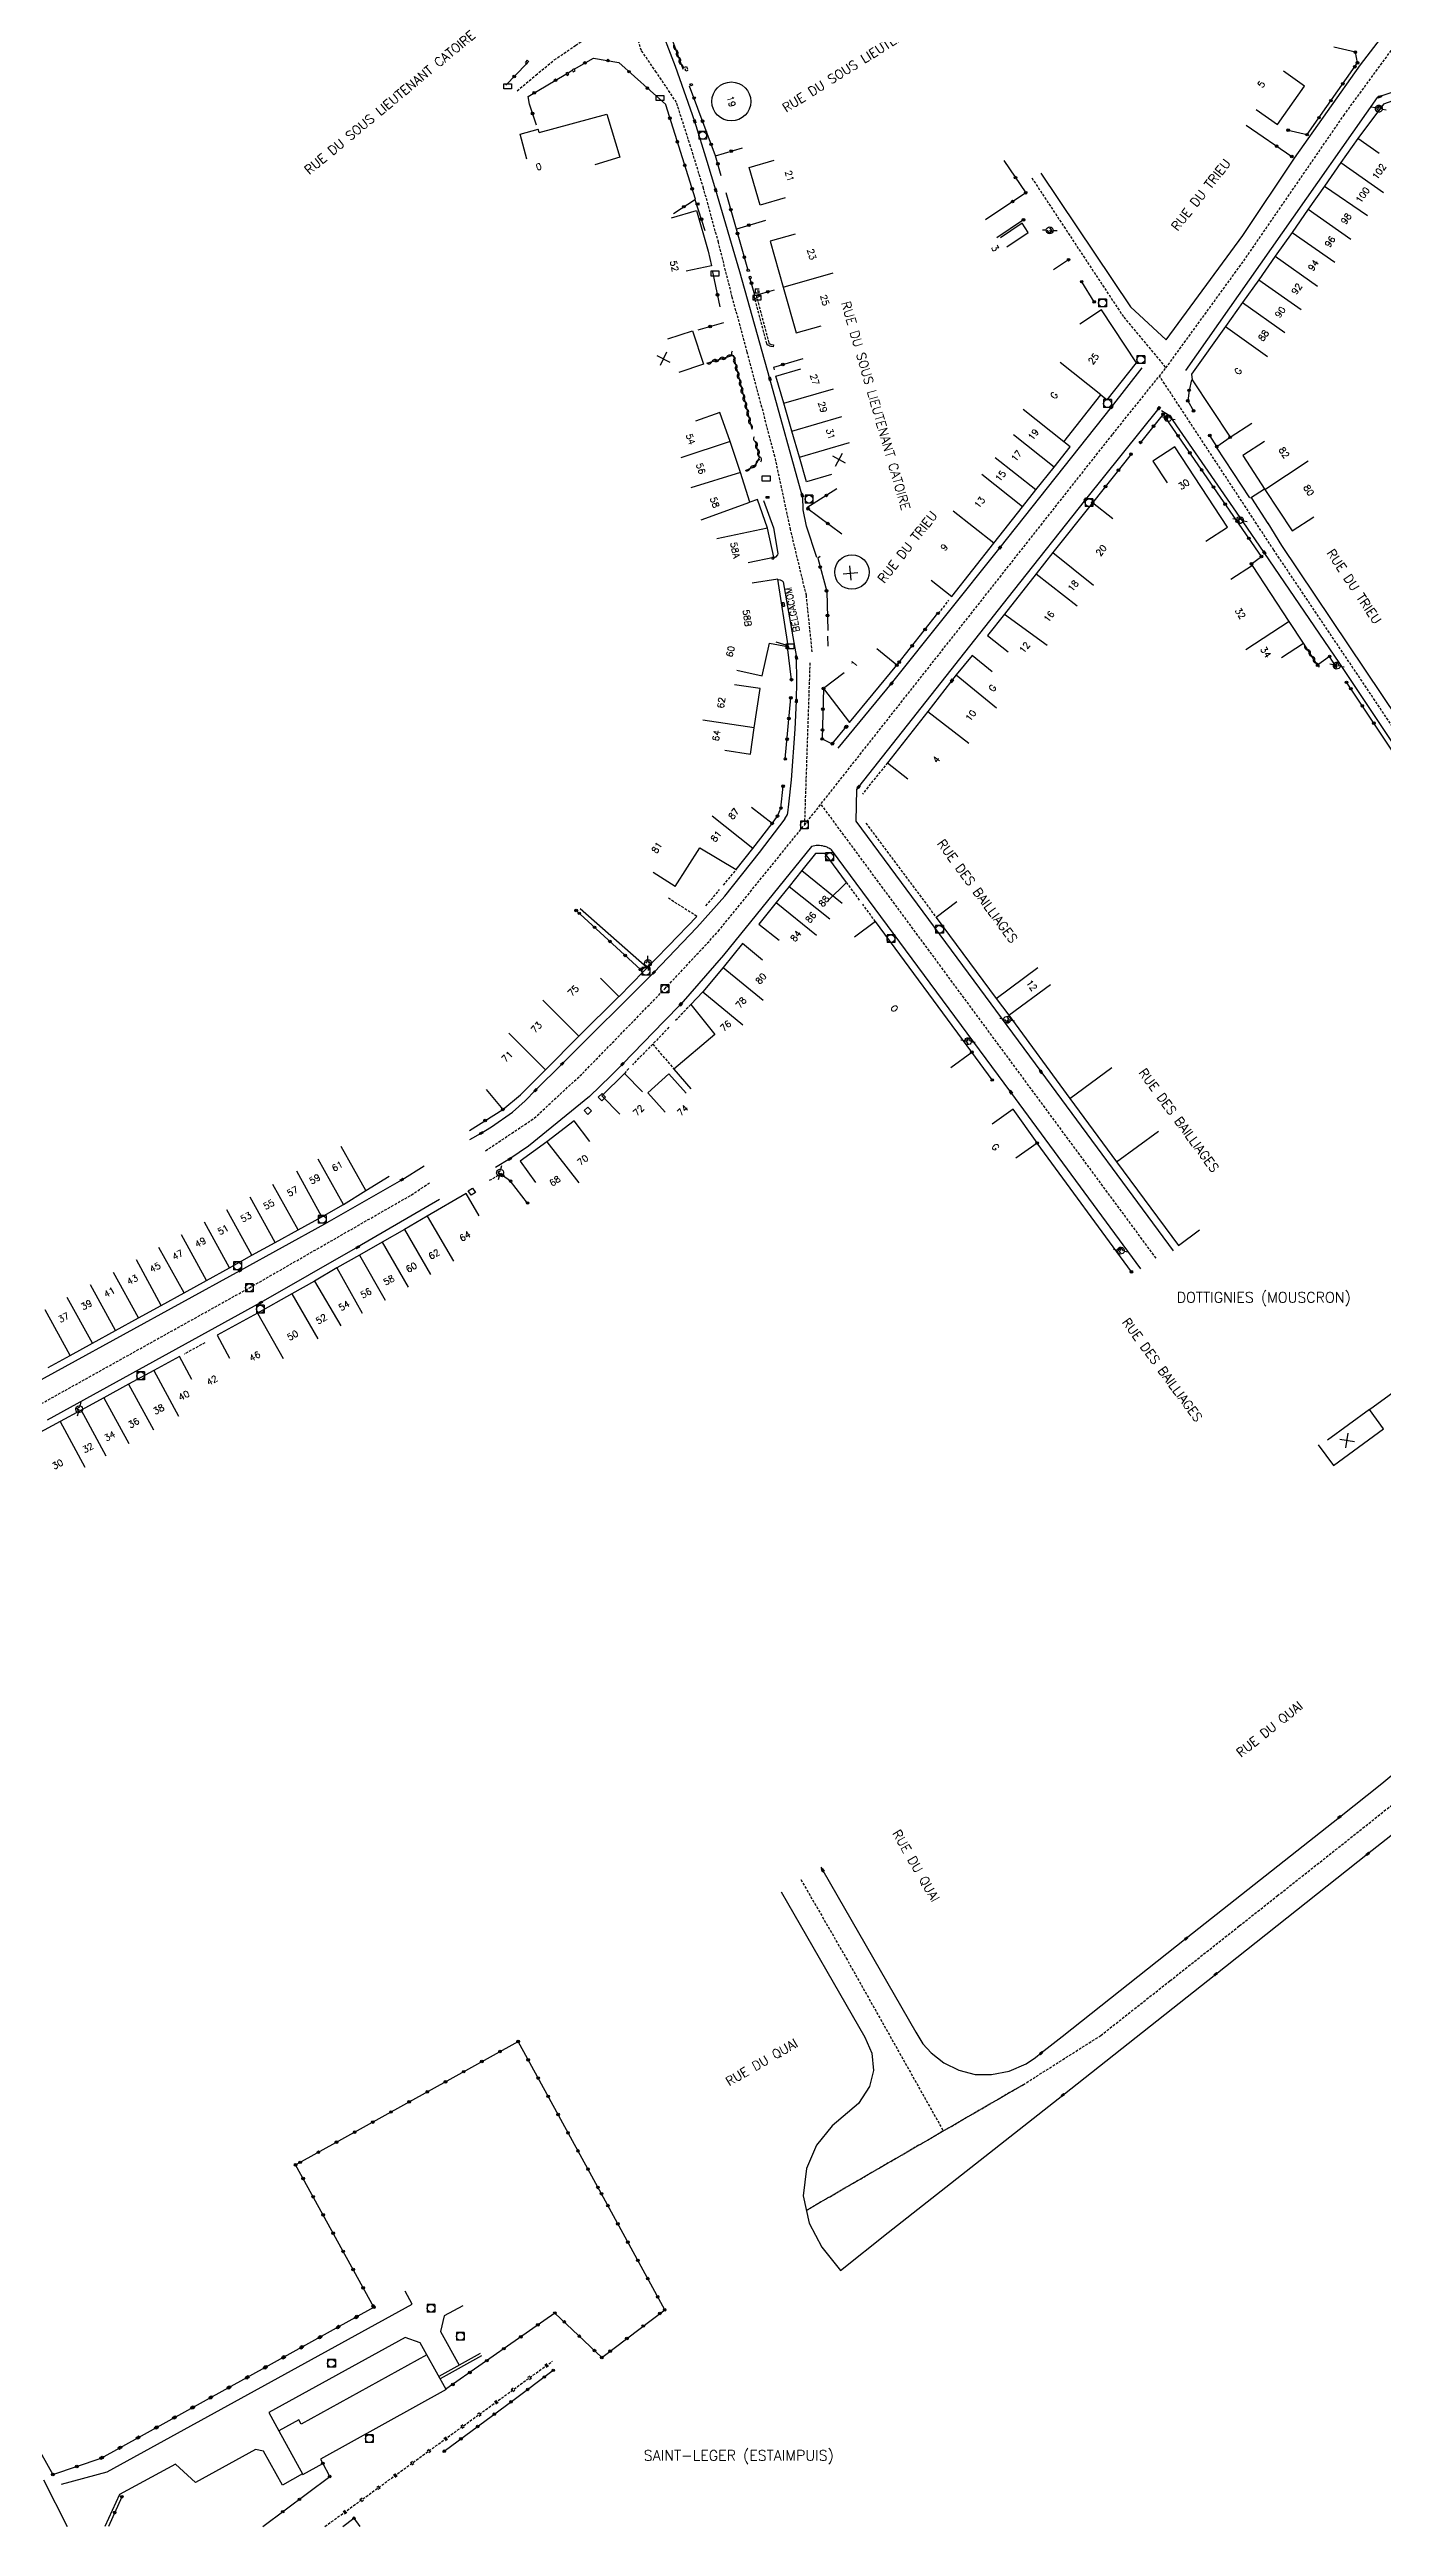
# Model space of a CAD drawing. Header units: millimetres. Extents: x 74999 to 76000, y 157000 to 158000.
# Drawn here: x 75297.4 to 75554.3, y 157000 to 157476.9 of the extents above; entities that cross this region are included whole.
import ezdxf
from ezdxf.enums import TextEntityAlignment as Align

# ---------------------------------------------------------------- set-up
doc = ezdxf.new("R2010")
doc.units = ezdxf.units.MM
doc.linetypes.add('DASHED', pattern=[0.75, 0.5, -0.25])
doc.layers.get('0').update_dxf_attribs({"linetype": 'CONTINUOUS'})
for name, color, linetype in [('w0001', 6, 'DASHED'), ('w0008', 7, 'CONTINUOUS'), ('W0100', 7, 'CONTINUOUS'), ('W0105', 7, 'CONTINUOUS'), ('W0112', 1, 'DASHED'), ('W0220', 5, 'DASHED'), ('W0310', 3, 'CONTINUOUS'), ('W0322', 7, 'CONTINUOUS'), ('w0400', 7, 'CONTINUOUS'), ('w0420', 7, 'CONTINUOUS'), ('w0432', 7, 'CONTINUOUS'), ('W0471', 7, 'CONTINUOUS'), ('w0980', 7, 'CONTINUOUS'), ('w0984', 7, 'CONTINUOUS'), ('w0989', 7, 'CONTINUOUS'), ('W0991', 7, 'CONTINUOUS'), ('W1102', 7, 'CONTINUOUS'), ('W1471', 7, 'CONTINUOUS')]:
    doc.layers.add(name, color=color, linetype=linetype)
doc.styles.get("Standard").update_dxf_attribs({"font": 'romans.shx', "width": 0.85})

# ---------------------------------------------------------------- blocks, each defined once
blk = doc.blocks.new('T471')
for p, q in [((-0.333334, 0.333334), (-0.333334, -0.333334)), ((-0.333334, 0.333334), (0.333334, 0.333334)), ((-0.333334, 0), (0, 0)), ((0.500001, 0.500001), (1.000002, 1.000002)), ((-0.500001, -0.500001), (-1.000002, -1.000002)), ((-0.333334, -0.333334), (0.333334, -0.333334))]:
    blk.add_line(p, q)
blk.add_ellipse((0, 0), major_axis=(0.471405, 0.471405), ratio=1, start_param=5.4977871438, end_param=11.780972451)
blk = doc.blocks.new('t112o')
at = {"color": 0, "linetype": 'Continuous'}
for p, q in [((-0.5, 0.5), (0.5, 0.5)), ((-0.5, -0.5), (-0.5, 0.5)), ((0.5, 0.5), (0.5, -0.5)), ((0.5, -0.5), (-0.5, -0.5))]:
    blk.add_line(p, q, dxfattribs=at)
blk = doc.blocks.new('t322o')
at = {"color": 0, "linetype": 'Continuous'}
for radius in [0.25, 0.15]:
    blk.add_circle((0, 0), radius, dxfattribs=at)
blk = doc.blocks.new('t310o')
at = {"color": 0, "linetype": 'Continuous'}
for centre, start, end in [((-0.5, 0.38), 216.8699, 323.1304), ((0.5, -0.37), 36.8699, 143.1303)]:
    blk.add_arc(centre, 0.625, start, end, dxfattribs=at)
blk = doc.blocks.new('T420')
for p, q in [((0.75, 0.75), (-0.75, 0.75)), ((-0.75, 0.75), (-0.75, -0.75)), ((0.75, 0.75), (0.75, -0.75)), ((0.75, -0.75), (-0.75, -0.75))]:
    blk.add_line(p, q)
blk.add_ellipse((0, 0), major_axis=(-0.53, 0.53), ratio=1, start_param=3.926991, end_param=10.210176)
blk = doc.blocks.new('t991o')
at = {"color": 0, "linetype": 'Continuous'}
for p, q in [((-1, 1), (1, -1)), ((-1, -1), (1, 1))]:
    blk.add_line(p, q, dxfattribs=at)
blk = doc.blocks.new('T400')
for p, q in [((-0.15, 0.3), (0.15, 0.3)), ((-0.15, -0.25), (-0.15, 0.3)), ((-0.15, 0.15), (0.15, 0.15)), ((-0.15, 0), (0.15, 0)), ((0.15, 0.3), (0.15, -0.25)), ((-0.15, -0.15), (0.15, -0.15)), ((-0.15, -0.25), (-0.15, -0.3)), ((-0.15, -0.3), (0.15, -0.3)), ((0.15, -0.3), (0.15, -0.25))]:
    blk.add_line(p, q)
blk = doc.blocks.new('t220o')
at = {"color": 0, "linetype": 'Continuous'}
for p, q in [((-0.25, 0.25), (0.25, 0.25)), ((-0.25, -0.25), (0.25, -0.25))]:
    blk.add_line(p, q, dxfattribs=at)
blk = doc.blocks.new('T1471')
at = {"color": 0, "linetype": 'Continuous', "flags": 128}
blk.add_lwpolyline([(-0.75, -0.5), (-0.75, 0.5), (0.75, 0.5), (0.75, -0.5), (-0.75, -0.5)], dxfattribs=at)
blk = doc.blocks.new('T432')
at = {"color": 0, "linetype": 'ByBlock', "lineweight": -2, "flags": 128}
for points in [[(0.8, 0.4), (-0.8, 0.4)], [(-0.8, 0.4), (-0.8, -0.4)], [(0.8, 0.4), (-0.8, -0.4)], [(-0.4, 1.7), (-0.4, 0.9)], [(-0.4, 0.9), (0.4, 0.9)], [(-0.39, 1.7), (0.41, 1.7)], [(0, 1.3), (0.4, 1.3)], [(0.4, 0.9), (0.4, 1.3)], [(0.8, -0.4), (0.8, 0.4)], [(-0.8, -0.4), (0.8, -0.4)]]:
    blk.add_lwpolyline(points, dxfattribs=at)

msp = doc.modelspace()

# ---------------------------------------------------------------- linework, layer by layer
at = {"layer": 'w0001'}
msp.add_line((75510.47, 157244.22), (75445.95, 157331.66), dxfattribs=at)
for points in [[(75444.28, 157360.95), (75443.14, 157371.86), (75440.1, 157384.51), (75437.09, 157398.58), (75434.59, 157408.08), (75431.77, 157418.7), (75428.88, 157429.27), (75426.21, 157439.83), (75423.35, 157450.24), (75420.86, 157458.28), (75418.14, 157466.76), (75414.26, 157472.58), (75411.4, 157476.74), (75410.12, 157480.58), (75406.19, 157487.7), (75404.35, 157491.24), (75402.81, 157495.47), (75403.56, 157503.85), (75403.6, 157508.1)], [(75387.47, 157469.02), (75391.08, 157472.02), (75394.61, 157474.94), (75398.74, 157477.77), (75408.15, 157484.14), (75415.08, 157486.35), (75418.69, 157488.62), (75426.25, 157492.08), (75433.96, 157495.37), (75442.33, 157499.01), (75445.04, 157499.8), (75449.68, 157501.95), (75454.46, 157501.26), (75459.92, 157500.73), (75464.06, 157498.1)], [(75381.4, 157264.91), (75381.4, 157264.91), (75390.76, 157271.17), (75400.02, 157279.76), (75415.89, 157296.07), (75426.19, 157307.15), (75442.77, 157327.62), (75478.52, 157372.96), (75502.13, 157402.89), (75512.37, 157415.64), (75527.35, 157436.26), (75546.61, 157464.27), (75564.71, 157489.04)], [(75486.54, 157452.23), (75504.26, 157425.39), (75512.37, 157415.64)], [(75558.91, 157342.23), (75533.14, 157380.57), (75511.13, 157414.09)], [(75443.82, 157358.85), (75442.77, 157327.62)], [(75200.15, 157173.54), (75265.3, 157201), (75291.92, 157214.02), (75335.91, 157238.51), (75367.07, 157256.38), (75370.63, 157258.74)], [(75443.16, 157060.87), (75484.88, 157085.05), (75499.82, 157094.54), (75513.15, 157105.08), (75526.5, 157115.64), (75533.81, 157121.42), (75548.49, 157133.04), (75559.28, 157141.66)], [(75442.1, 157124.55), (75450.8, 157109.46), (75469.52, 157076.15)], [(75484.88, 157085.05), (75443.16, 157060.87)]]:
    msp.add_lwpolyline(points, dxfattribs=at)
at = {"layer": 'w0008'}
for p, q in [((75482.54, 157276.16), (75447.99, 157322.85)), ((75507.51, 157242.17), (75482.54, 157276.16)), ((75380.36, 157033.29), (75372.39, 157028.88)), ((75380.62, 157032.86), (75372.63, 157028.44)), ((75296.25, 157009.01), (75300.83, 157000))]:
    msp.add_line(p, q, dxfattribs=at)
for points in [[(75488.28, 157453.17), (75505.56, 157427.38), (75512.41, 157421.06), (75527.15, 157441.13), (75537.1, 157456.05), (75549.85, 157473.98), (75554.97, 157480.68), (75568.81, 157500.36)], [(75445.19, 157379.12), (75443.19, 157385.17), (75442.54, 157388.3), (75442.44, 157390.84), (75442.34, 157391.1), (75436.13, 157413.56), (75430.32, 157434.14), (75425.69, 157449.84), (75424.02, 157455.39), (75421.65, 157463.1), (75417.93, 157473.7), (75414.57, 157482.52)], [(75562.66, 157469.42), (75554.28, 157466.43), (75549.31, 157459.79)], [(75619.56, 157459.91), (75562.15, 157470.82), (75553.55, 157467.88), (75553.04, 157467.72)], [(75553.04, 157467.72), (75534.75, 157441.68), (75516.15, 157415.13)], [(75449.28, 157342.43), (75459.55, 157354.85), (75480.44, 157381.06), (75501.89, 157408.1), (75507.82, 157415.66)], [(75511.18, 157408.08), (75511.01, 157407.88), (75496.89, 157390.28), (75482.93, 157372.71)], [(75561.87, 157334.67), (75545.83, 157358.75), (75531.31, 157380.09), (75527.23, 157386.01), (75513.21, 157406.32), (75511.52, 157407.4)], [(75522.05, 157400.39), (75528.46, 157390.6)], [(75434.92, 157390.11), (75436.8, 157384.88), (75437.66, 157379.93), (75437.6, 157379.64), (75437.23, 157379.19), (75436.9, 157378.98)], [(75528.66, 157390.62), (75531.33, 157392.36)], [(75528.84, 157390.54), (75532, 157385.71)], [(75531.99, 157385.72), (75534.6, 157381.43), (75560.29, 157343.21)], [(75437.68, 157374.9), (75438.12, 157374.83), (75438.51, 157374.67), (75438.68, 157374.46), (75440.71, 157362.77), (75441.22, 157359.86)], [(75482.93, 157372.71), (75453.2, 157334.97), (75452.82, 157334.46), (75452.68, 157328.36), (75488.3, 157280.14), (75513.75, 157245.64)], [(75440.29, 157336.31), (75441, 157346.11), (75441.24, 157351.53), (75441.28, 157355.41), (75441.22, 157359.86), (75441.22, 157359.86)], [(75439.56, 157329.99), (75439.74, 157331.62), (75440.3, 157336.31)], [(75434.11, 157322.34), (75439.04, 157328.82)], [(75439.02, 157328.83), (75439.5, 157329.62), (75439.56, 157329.99)], [(75422.07, 157307.88), (75427.43, 157313.95), (75434.11, 157322.34)], [(75444.15, 157323.48), (75427.21, 157302.54)], [(75389.01, 157274.53), (75391.02, 157276.55), (75396.16, 157281.67), (75413.78, 157299.2), (75422.07, 157307.88)], [(75412.47, 157300.12), (75399.61, 157311.51)], [(75407.1, 157294.59), (75416.63, 157304.35), (75422.03, 157310)], [(75427.21, 157302.54), (75418.96, 157293.12), (75415.8, 157289.85)], [(75415.8, 157289.85), (75407.72, 157281.59), (75405.48, 157279.31)], [(75405.48, 157279.31), (75401.41, 157275.36), (75389.64, 157265.79), (75386.03, 157263.33), (75383.32, 157261.68)], [(75382.51, 157269.5), (75386.59, 157272.34), (75389.01, 157274.53)], [(75378.34, 157267.07), (75380.56, 157268.32), (75382.51, 157269.5)], [(75275.54, 157209.68), (75289.22, 157217.18), (75334.13, 157241.83), (75350.43, 157250.8), (75365.28, 157259.3), (75369.55, 157261.98)], [(75372.53, 157255.49), (75356.75, 157246.32), (75338.11, 157235.66), (75296.98, 157213.03)], [(75445.9, 157126.93), (75446.29, 157126.33), (75464.19, 157095.18), (75465.57, 157092.96), (75467.19, 157091.18), (75469.62, 157089.28), (75472.47, 157087.86), (75475.67, 157087.05), (75478.8, 157087.03), (75482.16, 157087.7), (75485.44, 157089.11), (75487.28, 157090.3), (75488.37, 157091.17), (75492.4, 157094.37), (75516.29, 157113.26), (75545.77, 157136.59), (75553.93, 157143.05), (75560.46, 157148.52)], [(75438.3, 157122.17), (75454.41, 157094.19), (75455.72, 157091.16), (75456.04, 157087.82), (75455.27, 157084.72), (75453.17, 157081.45), (75448.12, 157077.15), (75445.12, 157073.41), (75443.18, 157068.93), (75442.56, 157063.67), (75443.68, 157058.41), (75446.12, 157053.77), (75449.71, 157049.26), (75458.92, 157056.6), (75492.52, 157083.07), (75521.96, 157106.35), (75551.21, 157129.49), (75561.36, 157137.54)], [(75299.71, 157008.15), (75308.55, 157010.51), (75367.27, 157042.83), (75365.91, 157045.32)], [(75376.98, 157042.5), (75373.44, 157040.55), (75372.7, 157037.57), (75376.3, 157031.04)], [(75370.08, 157033.06), (75368.81, 157035.34), (75365.92, 157036.39), (75339.66, 157021.93), (75341.6, 157018.42)], [(75346.15, 157010.11), (75342.26, 157007.95), (75338.65, 157014.47), (75337.07, 157014.81), (75325.51, 157008.44), (75321.67, 157012.02), (75310.92, 157006.13), (75308.1, 157000)]]:
    msp.add_lwpolyline(points, dxfattribs=at)
msp.add_lwpolyline([(75447.99, 157322.85, 0.044765), (75447.31, 157323.25, 0.044765), (75446.57, 157323.52, 0.069553), (75445.36, 157323.67, 0.069553), (75444.15, 157323.48)], format="xyb", dxfattribs=at)
at = {"layer": 'W0100'}
for p, q in [((75391.69, 157460.97), (75391.52, 157461.61)), ((75391.69, 157460.97), (75404.7, 157464.53)), ((75435.69, 157384.8), (75433.74, 157390.29)), ((75438.47, 157370.47), (75438.62, 157369.71)), ((75438.62, 157369.71), (75438.95, 157369.74)), ((75439.66, 157362.15), (75437.3, 157362.83)), ((75370.08, 157033.05), (75345.91, 157019.68)), ((75373.78, 157026.35), (75370.08, 157033.05)), ((75373.78, 157026.35), (75349.61, 157012.99)), ((75345.91, 157019.68), (75345.45, 157020.51)), ((75346.23, 157010.03), (75350.05, 157012.14))]:
    msp.add_line(p, q, dxfattribs=at)
for points in [[(75529.77, 157465.42), (75533.85, 157462.53), (75539.06, 157469.9), (75534.98, 157472.78)], [(75389.36, 157455.83), (75388.04, 157460.65), (75391.52, 157461.61)], [(75404.7, 157464.53), (75407.23, 157456.22), (75402.45, 157454.76)], [(75439.07, 157448.39), (75434.27, 157446.97), (75432.12, 157454.24), (75436.92, 157455.66)], [(75553.41, 157456.92), (75549.32, 157459.81), (75546.06, 157455.17), (75542.93, 157450.65), (75539.78, 157446.18), (75536.67, 157441.74), (75533.43, 157437.17), (75530.24, 157432.63), (75527.12, 157428.27), (75523.81, 157423.64), (75517.31, 157414.47), (75517.42, 157413.32), (75524.72, 157402.28), (75524.72, 157402.28), (75528.91, 157405.01)], [(75417.21, 157444.56), (75422.01, 157445.95), (75424.27, 157438.15), (75424.88, 157435.3), (75419.99, 157434.25)], [(75441, 157441.4), (75436.19, 157440.03), (75438.71, 157431.19), (75441.2, 157422.38), (75446.01, 157423.74)], [(75481.74, 157438.93), (75485.88, 157441.72), (75484.68, 157443.51), (75480.54, 157440.71)], [(75467.2, 157374.75), (75471.13, 157371.65), (75479.22, 157381.89), (75484.76, 157388.87), (75487.33, 157392.14), (75490.84, 157396.56), (75493.91, 157400.47), (75492.69, 157401.44), (75499.87, 157410.48), (75501.08, 157409.52), (75506.72, 157416.59), (75499.97, 157426.8), (75495.8, 157424.04)], [(75416.45, 157421.25), (75421.2, 157422.8), (75423.32, 157416.35), (75418.57, 157414.79)], [(75447.98, 157395.11), (75443.18, 157393.73), (75441.81, 157398.48), (75440.36, 157403.46), (75438.8, 157408.84), (75437.28, 157414.05), (75442.09, 157415.45)], [(75433.74, 157390.29), (75432.27, 157389.76), (75430.46, 157395.53), (75428.45, 157401.49), (75426.49, 157407.03), (75421.77, 157405.36)], [(75520.03, 157382.26), (75524.22, 157385), (75514.09, 157400.47), (75509.84, 157397.67), (75512.6, 157393.49)], [(75531.34, 157401.48), (75527.15, 157398.75), (75531.4, 157392.26), (75536.65, 157384.24), (75540.83, 157386.99)], [(75502.17, 157386.56), (75498.26, 157389.67), (75490.62, 157380.07), (75487.41, 157376), (75481.29, 157368.2), (75478.05, 157364.09), (75481.97, 157361)], [(75431.97, 157378.15), (75436.86, 157379.18), (75435.69, 157384.8)], [(75439.66, 157362.15), (75437.67, 157374.98), (75432.73, 157374.21)], [(75534.64, 157359.89), (75538.83, 157362.62), (75536.11, 157366.8), (75529.03, 157377.62), (75524.85, 157374.88)], [(75438.47, 157370.47), (75438.8, 157370.5), (75438.95, 157369.74)], [(75429.75, 157357.44), (75434.63, 157356.35), (75436.05, 157362.66), (75439.51, 157361.98)], [(75450.43, 157356.96), (75446.45, 157353.92), (75451.48, 157347.35), (75460.57, 157358.41), (75456.71, 157361.58)], [(75478.94, 157357.14), (75475.06, 157360.29), (75472, 157356.52), (75466.55, 157349.49), (75458.78, 157339.63), (75462.71, 157336.53)], [(75427.42, 157342.01), (75432.36, 157341.27), (75433.12, 157346.35), (75434.24, 157353.91), (75429.29, 157354.64)], [(75417.89, 157315.81), (75422.61, 157323.23), (75429.63, 157319.08), (75432.84, 157323.12), (75436.55, 157327.94), (75432.58, 157330.99)], [(75447.31, 157313.05), (75450.9, 157316.53), (75446.74, 157322.12), (75444.91, 157322.15), (75442.26, 157318.84), (75439.85, 157315.81), (75437.32, 157312.71), (75434, 157308.56), (75437.91, 157305.44)], [(75417.89, 157315.81), (75413.67, 157318.5)], [(75472.14, 157312.82), (75468.13, 157309.84), (75479.7, 157294.25), (75482.11, 157290.98), (75493.87, 157274.99), (75502.87, 157262.77), (75514.81, 157246.68), (75518.82, 157249.66)], [(75470.97, 157280.92), (75474.99, 157283.89), (75456.46, 157309.02), (75452.43, 157306.05)], [(75434.73, 157301.61), (75430.86, 157304.78), (75427.12, 157300.22), (75423.22, 157295.49), (75420.88, 157293.05), (75425.54, 157287.31), (75417.66, 157280.64), (75420.89, 157276.82)], [(75381.51, 157276.69), (75384.72, 157272.86), (75388.08, 157275.68), (75392.89, 157280.47), (75399.37, 157286.94), (75407.05, 157294.6), (75403.52, 157298.14)], [(75411.62, 157276.24), (75408.1, 157279.8), (75403.74, 157275.49), (75407.26, 157271.93)], [(75415.99, 157272.36), (75412.64, 157276.08), (75416.67, 157279.7), (75420.01, 157275.98)], [(75401.48, 157266.7), (75398.42, 157270.65), (75393.2, 157266.61), (75388.05, 157262.87), (75390.99, 157258.82)], [(75483.5, 157263.51), (75487.58, 157266.4), (75482.99, 157272.89), (75478.91, 157270.01)], [(75297.14, 157223.14), (75301.38, 157225.47), (75305.72, 157227.88), (75310.13, 157230.31), (75314.54, 157232.72), (75318.94, 157235.11), (75323.33, 157237.54), (75327.67, 157239.93), (75332.09, 157242.38), (75336.41, 157244.77), (75340.85, 157247.21), (75345.28, 157249.69), (75349.85, 157252.18), (75354.06, 157254.57), (75358.33, 157257.26), (75362.85, 157260), (75362.85, 157260)], [(75380.15, 157252.35), (75377.62, 157256.67), (75370.15, 157252.3), (75365.75, 157249.74), (75361.5, 157247.31), (75357.12, 157244.82), (75352.73, 157242.36), (75348.45, 157239.82), (75344.11, 157237.33), (75337.5, 157233.6), (75329.71, 157229.36), (75332.1, 157224.97)], [(75541.66, 157208.3), (75544.62, 157204.27), (75554.26, 157211.38), (75551.54, 157215.1), (75559.12, 157220.63), (75559.86, 157219.79), (75566.53, 157224.73), (75563.56, 157228.75)], [(75324.84, 157220.87), (75322.47, 157225.27), (75317.5, 157222.6), (75312.65, 157219.94), (75307.86, 157217.3), (75303.51, 157214.94), (75299.51, 157212.78), (75291.79, 157208.59), (75286.79, 157205.95), (75283.69, 157204.26), (75278.53, 157201.89), (75274.08, 157199.89), (75269.72, 157197.83), (75264.89, 157195.65), (75257.69, 157192.53), (75253.94, 157190.96), (75247.36, 157188.08), (75249.36, 157183.5)], [(75345.45, 157020.51), (75341.61, 157018.4)], [(75341.61, 157018.4), (75346.23, 157010.03)], [(75349.59, 157012.98), (75350.05, 157012.14)]]:
    msp.add_lwpolyline(points, dxfattribs=at)
at = {"layer": 'W0105'}
msp.add_line((75398.07, 157472.92), (75397.26, 157472.41), dxfattribs=at)
at = {"layer": 'W0112'}
for p, q in [((75389.26, 157474.16), (75389.69, 157474.6)), ((75389.69, 157474.6), (75389.4, 157474.87)), ((75397.18, 157472.52), (75396.85, 157472.32)), ((75396.85, 157472.32), (75397.07, 157471.98)), ((75398.41, 157473.22), (75398.07, 157473.03)), ((75398.07, 157473.03), (75398.27, 157472.68)), ((75419.71, 157473.54), (75420.09, 157473.66)), ((75419.94, 157472.77), (75419.71, 157473.54)), ((75420.74, 157470.29), (75421.12, 157470.43)), ((75420.88, 157469.93), (75420.74, 157470.29)), ((75431.71, 157434.55), (75432.1, 157434.64)), ((75431.81, 157434.18), (75431.71, 157434.55)), ((75432.09, 157433.16), (75432.2, 157432.8)), ((75432.2, 157432.8), (75432.58, 157432.92)), ((75435.56, 157420.31), (75433.07, 157429.56)), ((75436.86, 157379.17), (75436.47, 157379.11)), ((75436.91, 157378.91), (75436.86, 157379.17))]:
    msp.add_line(p, q, dxfattribs=at)
for points in [[(75389.4, 157474.87), (75388.98, 157474.44), (75389.26, 157474.16)], [(75397.07, 157471.98), (75397.39, 157472.19), (75397.18, 157472.52)], [(75398.27, 157472.68), (75398.61, 157472.87), (75398.41, 157473.22)], [(75420.09, 157473.66), (75420.33, 157472.89), (75419.94, 157472.77)], [(75421.12, 157470.43), (75421.25, 157470.06), (75420.88, 157469.93)], [(75432.1, 157434.64), (75432.2, 157434.28), (75431.81, 157434.18)], [(75432.58, 157432.92), (75432.48, 157433.27), (75432.09, 157433.16)], [(75433.07, 157429.56), (75433.46, 157429.66), (75435.93, 157420.47), (75436.01, 157420.34), (75436.34, 157420.15)], [(75436.78, 157419.68), (75436.21, 157419.77), (75435.72, 157420.05), (75435.56, 157420.31)], [(75436.34, 157420.15), (75436.84, 157420.07), (75436.78, 157419.68)], [(75436.47, 157379.11), (75436.51, 157378.85), (75436.91, 157378.91)], [(75468.6, 157368.34), (75470.58, 157370.9)], [(75458.78, 157339.63), (75453.94, 157333.59)], [(75454.61, 157327.98), (75468.15, 157309.82)], [(75427.18, 157316.05), (75429.65, 157319)], [(75422.06, 157310.04), (75416.48, 157313.59)], [(75423.81, 157312.09), (75426.44, 157315.18)], [(75453.4, 157313.15), (75450.91, 157316.52)], [(75456.46, 157309.02), (75453.99, 157312.36)], [(75420.88, 157293.05), (75417.81, 157289.8)], [(75416.68, 157288.69), (75413.56, 157285.42), (75417.66, 157280.63)], [(75413.56, 157285.42), (75409.64, 157281.44)], [(75408.95, 157280.72), (75408.1, 157279.8)], [(75384.45, 157260.52), (75382.03, 157259.12)], [(75327.34, 157227.93), (75323.34, 157225.73)]]:
    msp.add_lwpolyline(points, dxfattribs=at)
at = {"layer": 'W0220'}
msp.add_line((75350.46, 157000), (75394.25, 157031.83), dxfattribs=at)
at = {"layer": 'W0310'}
msp.add_line((75415.6, 157483.48), (75419.35, 157473.21), dxfattribs=at)
for points in [[(75423.98, 157416.53), (75429.04, 157418.09), (75432.62, 157403.88)], [(75431.41, 157395.89), (75432.87, 157396.56), (75433.68, 157397.4), (75434.15, 157398.48), (75433.35, 157401.52)], [(75541.57, 157358.39), (75538.84, 157362.62)]]:
    msp.add_lwpolyline(points, dxfattribs=at)
at = {"layer": 'W0322'}
for p, q in [((75385.26, 157470.06), (75389.22, 157474.14)), ((75539.54, 157460.56), (75549.25, 157474.38)), ((75548.84, 157476.44), (75544.69, 157477.4)), ((75549.25, 157474.38), (75548.84, 157476.44)), ((75425.65, 157456.48), (75420.67, 157469.91)), ((75527.82, 157462.36), (75536.59, 157456.36)), ((75535.91, 157461.42), (75539.54, 157460.56)), ((75481.18, 157455.6), (75485.38, 157449.38)), ((75423.67, 157442.04), (75421.75, 157448.03)), ((75431.85, 157434.68), (75427.69, 157449.37)), ((75429.78, 157442.45), (75435.34, 157444.12)), ((75426.52, 157427.4), (75425.12, 157434.16)), ((75433.21, 157429.68), (75432.35, 157432.78)), ((75433.44, 157429.64), (75437.04, 157430.69)), ((75422.32, 157422.97), (75427.23, 157424.38)), ((75522.15, 157400.49), (75524.72, 157402.28)), ((75447.34, 157362.05), (75447.3, 157364.02)), ((75394.74, 157041.1), (75373.74, 157026.42))]:
    msp.add_line(p, q, dxfattribs=at)
for points in [[(75398.46, 157473.18), (75398.45, 157473.19), (75402.14, 157475.31), (75407.04, 157474.45), (75416.06, 157466.34)], [(75391.21, 157462.39), (75389.82, 157466.42), (75389.61, 157467.93), (75396.86, 157472.23)], [(75417.56, 157445.4), (75421.78, 157448.12), (75416.08, 157466.27)], [(75426.77, 157452.65), (75425.68, 157456.47), (75430.86, 157458.02)], [(75485.38, 157449.38), (75477.65, 157444.16)], [(75484.94, 157444.15), (75479.82, 157440.69)], [(75493.63, 157436.48), (75490.74, 157434.53)], [(75498.58, 157428.36), (75496.15, 157432.25)], [(75437.02, 157415.25), (75436.88, 157415.77), (75442.52, 157417.47)], [(75517.31, 157413.32), (75516.82, 157411.32), (75516.57, 157409.31), (75517.7, 157407.37)], [(75528.83, 157377.92), (75530.75, 157379.33), (75511.85, 157406.73), (75507.5, 157401.3)], [(75522.15, 157400.49), (75520.8, 157402.62)], [(75505.65, 157399.03), (75498.26, 157389.67)], [(75448.99, 157392.39), (75443.24, 157388.67), (75449.95, 157383.68)], [(75445.83, 157379.35), (75445.33, 157379.01), (75447.06, 157372.57), (75447.28, 157365.07)], [(75460.57, 157358.4), (75468.48, 157368.39)], [(75440.27, 157355.6), (75439.49, 157361.91)], [(75545.05, 157358.26), (75543.89, 157360.1), (75541.57, 157358.38)], [(75559.06, 157337.25), (75547.15, 157355.1)], [(75439.09, 157340.35), (75440.15, 157352.12)], [(75446.45, 157353.92), (75446.19, 157344.2), (75448.14, 157343.27), (75450.87, 157346.58)], [(75436.55, 157327.94), (75437.59, 157329.35), (75438.26, 157330.89), (75438.66, 157335.09)], [(75411.22, 157299.81), (75398.82, 157311.18)], [(75478.94, 157278.53), (75474.99, 157283.89)], [(75378.29, 157268.81), (75384.7, 157272.87)], [(75505.72, 157241.59), (75487.58, 157266.39)], [(75389.48, 157254.84), (75386.2, 157259.07), (75384.65, 157260.15)], [(75307.37, 157013.17), (75359.86, 157042.23), (75344.81, 157069.62), (75387.66, 157093.4)], [(75394.74, 157041.1), (75403.75, 157032.52), (75415.87, 157041.74), (75403.69, 157064.07), (75387.66, 157093.36)], [(75280.85, 157074.71), (75285.43, 157066.69), (75273.72, 157053.68), (75284.09, 157034.93), (75298.07, 157009.99), (75307.37, 157013.17)], [(75373.43, 157014.48), (75386.62, 157024.26), (75394.42, 157030.07)], [(75351.4, 157009.61), (75350.04, 157012.16)], [(75338.51, 157000), (75351.37, 157009.61)], [(75311.35, 157005.73), (75308.76, 157000)], [(75353.91, 157000), (75356.05, 157001.58), (75357.19, 157000)]]:
    msp.add_lwpolyline(points, dxfattribs=at)
at = {"layer": 'W1102'}
for p, q in [((75438.71, 157431.19), (75448.33, 157433.93)), ((75438.8, 157408.84), (75448.4, 157411.63)), ((75440.36, 157403.46), (75449.96, 157406.26)), ((75428.45, 157401.49), (75418.98, 157398.3)), ((75441.81, 157398.48), (75451.42, 157401.25)), ((75430.46, 157395.53), (75420.92, 157392.55)), ((75422.86, 157386.36), (75432.27, 157389.76)), ((75435.69, 157384.8), (75425.9, 157382.76)), ((75551.54, 157215.1), (75543.47, 157209.19))]:
    msp.add_line(p, q, dxfattribs=at)
for points in [[(75546.06, 157455.17), (75554.23, 157449.41)], [(75542.93, 157450.65), (75551.15, 157444.96)], [(75539.78, 157446.18), (75547.95, 157440.42)], [(75536.67, 157441.74), (75544.86, 157436)], [(75533.43, 157437.17), (75541.58, 157431.39)], [(75530.24, 157432.63), (75538.42, 157426.88)], [(75527.12, 157428.27), (75535.26, 157422.46)], [(75523.81, 157423.64), (75531.94, 157417.82)], [(75499.87, 157410.48), (75492.04, 157416.7)], [(75492.69, 157401.44), (75484.86, 157407.66)], [(75490.84, 157396.56), (75483.01, 157402.78)], [(75487.33, 157392.14), (75479.47, 157398.32)], [(75484.76, 157388.87), (75476.92, 157395.09)], [(75531.4, 157392.26), (75539.77, 157397.73)], [(75479.22, 157381.89), (75471.38, 157388.09)], [(75490.62, 157380.07), (75498.44, 157373.84)], [(75487.41, 157376), (75495.25, 157369.8)], [(75481.28, 157368.2), (75489.52, 157362.24)], [(75536.11, 157366.8), (75527.73, 157361.34)], [(75472, 157356.52), (75479.77, 157350.22)], [(75433.12, 157346.35), (75423.23, 157347.83)], [(75466.55, 157349.49), (75474.45, 157343.36)], [(75432.84, 157323.12), (75425.01, 157329.34)], [(75442.26, 157318.84), (75450.07, 157312.59)], [(75437.32, 157312.71), (75445.08, 157306.39)], [(75439.85, 157315.81), (75447.67, 157309.57)], [(75427.12, 157300.22), (75434.85, 157293.88)], [(75479.7, 157294.25), (75487.73, 157300.21)], [(75399.37, 157286.94), (75392.44, 157293.88)], [(75423.22, 157295.49), (75430.94, 157289.13)], [(75482.11, 157290.98), (75490.16, 157296.9)], [(75392.89, 157280.47), (75385.84, 157287.56)], [(75493.87, 157274.99), (75501.93, 157280.91)], [(75358.33, 157257.26), (75353.57, 157265.75)], [(75393.2, 157266.61), (75399.33, 157258.71)], [(75502.87, 157262.77), (75510.92, 157268.7)], [(75349.85, 157252.18), (75345.05, 157260.96)], [(75354.06, 157254.57), (75349.13, 157263.27)], [(75340.85, 157247.21), (75336.04, 157255.98)], [(75345.28, 157249.69), (75340.41, 157258.42)], [(75332.09, 157242.38), (75327.24, 157251.13)], [(75336.41, 157244.77), (75331.57, 157253.52)], [(75370.15, 157252.3), (75375.2, 157243.67)], [(75323.33, 157237.54), (75318.49, 157246.29)], [(75327.67, 157239.93), (75322.83, 157248.69)], [(75361.5, 157247.31), (75366.46, 157238.63)], [(75365.75, 157249.74), (75370.78, 157241.1)], [(75314.54, 157232.72), (75309.73, 157241.49)], [(75318.94, 157235.11), (75314.16, 157243.9)], [(75352.73, 157242.36), (75357.63, 157233.64)], [(75357.12, 157244.82), (75362.07, 157236.13)], [(75305.72, 157227.88), (75300.86, 157236.62)], [(75310.13, 157230.31), (75305.31, 157239.07)], [(75344.11, 157237.33), (75349.08, 157228.66)], [(75348.45, 157239.82), (75353.55, 157231.22)], [(75301.38, 157225.47), (75296.57, 157234.24)], [(75337.5, 157233.6), (75342.42, 157224.89)], [(75317.5, 157222.6), (75322.24, 157213.79)], [(75307.86, 157217.3), (75312.69, 157208.54)], [(75312.65, 157219.94), (75317.46, 157211.17)], [(75299.51, 157212.78), (75304.25, 157203.98)], [(75303.51, 157214.94), (75308.27, 157206.15)]]:
    msp.add_lwpolyline(points, dxfattribs=at)
for centre, radius in [((75428.7, 157466.95), 3.75), ((75451.92, 157376.33), 3.32)]:
    msp.add_circle(centre, radius, dxfattribs=at)

# ---------------------------------------------------------------- block references
at = {"layer": 'W0112'}
for p, rotation in [((75403.79, 157275.21), 133.5038935243057), ((75401.06, 157272.61), 313.5038935243057), ((75378.74, 157257.01), 302.5698306715896)]:
    msp.add_blockref('t112o', p, dxfattribs=dict(at, rotation=rotation))
at = {"layer": 'W0220', "rotation": 36.01200981661034}
for p in [(75393.13, 157031.02), (75386.66, 157026.32), (75389.9, 157028.67), (75380.19, 157021.61), (75383.43, 157023.96), (75373.72, 157016.91), (75376.96, 157019.26), (75367.25, 157012.2), (75370.49, 157014.56), (75360.78, 157007.5), (75364.01, 157009.85), (75354.31, 157002.8), (75357.54, 157005.15)]:
    msp.add_blockref('t220o', p, dxfattribs=at)
at = {"layer": 'W0310'}
for p, rotation in [((75418, 157476.9), 290.0322973369379), ((75418.52, 157475.49), 290.0322973369379), ((75419.03, 157474.08), 290.0322973369379), ((75424.94, 157416.83), 17.05965249669854), ((75426.37, 157417.27), 17.05965249669854), ((75427.8, 157417.7), 17.05965249669854), ((75429.09, 157417.89), 284.1253486518418), ((75429.46, 157416.43), 284.1253486518418), ((75429.83, 157414.98), 284.1253486518418), ((75430.19, 157413.52), 284.1253486518418), ((75430.56, 157412.07), 284.1253486518418), ((75430.92, 157410.62), 284.1253486518418), ((75431.29, 157409.16), 284.1253486518418), ((75431.66, 157407.71), 284.1253486518418), ((75432.02, 157406.25), 284.1253486518418), ((75432.39, 157404.8), 284.1253486518418), ((75433.49, 157397.2), 45.76126249655291), ((75433.37, 157401.43), 104.6583753055145), ((75433.75, 157399.98), 104.6583753055145), ((75434.13, 157398.53), 104.6583753055145), ((75432.32, 157396.31), 24.55053927611043), ((75539.65, 157361.36), 122.8588271163541), ((75540.47, 157360.1), 122.8588271163541), ((75541.28, 157358.84), 122.8588271163541)]:
    msp.add_blockref('t310o', p, dxfattribs=dict(at, rotation=rotation))
at = {"layer": 'W0322'}
for p, rotation in [((75400.5, 157474.37), 29.92017512686733), ((75404.95, 157474.82), 350.003951911969), ((75548.84, 157476.44), 101.29633338187), ((75549.25, 157474.38), 54.88612832856131), ((75386.91, 157471.77), 45.81315196126462), ((75394.85, 157471.03), 30.61870381141074), ((75409, 157472.69), 318.0286327894369), ((75412.53, 157469.52), 318.0286327894369), ((75546.44, 157470.37), 54.88612836987699), ((75548.74, 157473.64), 54.88612836987699), ((75390.44, 157464.64), 108.9275143767224), ((75390.76, 157468.61), 30.61870381141074), ((75421.52, 157467.61), 110.3398906693039), ((75544.14, 157467.1), 54.88612836987699), ((75416.88, 157463.72), 107.4426941438579), ((75423.17, 157463.16), 110.3398906693039), ((75535.91, 157461.42), 346.5885701595511), ((75539.54, 157460.56), 346.5885701595511), ((75541.84, 157463.83), 54.88612836987699), ((75418.31, 157459.19), 107.4426941438579), ((75424.82, 157458.7), 110.3398906693039), ((75426.12, 157454.93), 105.9871019067141), ((75428.69, 157457.37), 16.62505729964671), ((75533.69, 157458.34), 325.663876221), ((75536.59, 157456.36), 325.663876221), ((75419.73, 157454.66), 107.4426941438579), ((75421.15, 157450.13), 107.4426941438579), ((75483.41, 157452.29), 122.599998946773), ((75419.56, 157446.69), 32.74676840618075), ((75428.61, 157446.1), 105.8053621039968), ((75482.85, 157447.67), 122.599998946773), ((75485.38, 157449.38), 122.599998946773), ((75422.95, 157444.3), 107.741317356282), ((75429.9, 157441.53), 105.8053621039968), ((75432.06, 157443.14), 16.71444960447383), ((75484.94, 157444.15), 265.218057006162), ((75431.2, 157436.96), 105.8053621039968), ((75493.63, 157436.48), 302.674981242634), ((75432.58, 157431.97), 105.6202127268147), ((75496.15, 157432.25), 121.999110497681), ((75426.04, 157429.73), 101.6713414643725), ((75435.73, 157430.31), 16.19533912473259), ((75498.58, 157428.36), 121.999110497681), ((75424.61, 157423.63), 16.014807981919), ((75438.62, 157416.3), 16.7030519706036), ((75516.57, 157409.31), 124.6024103183566), ((75516.82, 157411.32), 124.6024103183566), ((75517.7, 157407.37), 124.6024103183566), ((75510, 157404.42), 231.322736425517), ((75511.85, 157406.73), 231.322736383249), ((75512.44, 157405.88), 124.6024103183566), ((75514.71, 157402.59), 124.6024103183566), ((75520.8, 157402.62), 124.6024103183566), ((75524.72, 157402.28), 124.6024103183566), ((75505.65, 157399.03), 231.71545843449), ((75507.5, 157401.3), 231.322736383249), ((75516.98, 157399.29), 124.6024103183566), ((75522.15, 157400.49), 302.557746721065), ((75500.74, 157392.81), 231.7154584762982), ((75503.22, 157395.95), 231.7154584762982), ((75519.25, 157396), 124.6024103183566), ((75521.52, 157392.71), 124.6024103183566), ((75443.47, 157388.5), 323.324817138263), ((75446.99, 157391.1), 212.9515452265845), ((75498.26, 157389.67), 231.71545843449), ((75523.79, 157389.42), 124.6024103183566), ((75447.28, 157385.66), 323.324817138263), ((75526.07, 157386.12), 124.6024103183566), ((75528.34, 157382.83), 124.6024103183566), ((75530.75, 157379.33), 36.185377115991), ((75445.79, 157377.3), 285.0365121796302), ((75528.83, 157377.92), 36.185377115991), ((75447.02, 157372.71), 285.0365121796302), ((75447.2, 157367.97), 271.6792407224642), ((75466, 157365.26), 51.62306640738532), ((75468.48, 157368.39), 51.6230663642645), ((75439.49, 157361.91), 97.03134306356525), ((75463.52, 157362.12), 51.62306640738532), ((75543.89, 157360.1), 122.179867084725), ((75440.27, 157355.6), 97.03134306356525), ((75460.57, 157358.4), 51.6230663642645), ((75461.03, 157358.99), 51.62306640738532), ((75541.57, 157358.38), 216.583887598029), ((75545.05, 157358.26), 122.179867084725), ((75547.15, 157355.1), 173.631227598505), ((75440.15, 157352.12), 84.8737873642333), ((75446.34, 157349.93), 268.4600030869528), ((75446.45, 157353.92), 268.460003085098), ((75547.96, 157353.88), 123.7220689174086), ((75550.18, 157350.56), 123.7220689174086), ((75439.79, 157348.14), 84.87378737008365), ((75446.24, 157345.93), 268.4600030869528), ((75450.76, 157346.45), 50.56821234942309), ((75450.87, 157346.58), 50.5682122991216), ((75552.4, 157347.23), 123.7220689174086), ((75439.09, 157340.35), 84.8737873642333), ((75439.43, 157344.16), 84.87378737008365), ((75446.19, 157344.2), 268.460003085098), ((75448.14, 157343.27), 334.654178921501), ((75448.21, 157343.36), 50.56821234942309), ((75438.26, 157330.89), 66.461111838663), ((75438.66, 157335.09), 84.5394958553493), ((75436.55, 157327.94), 53.34292400833162), ((75437.59, 157329.35), 53.34292400833162), ((75398.82, 157311.18), 137.500293874331), ((75399.43, 157310.62), 137.5002938208909), ((75402.38, 157307.92), 137.5002938208909), ((75405.33, 157305.22), 137.5002938208909), ((75408.27, 157302.52), 137.5002938208909), ((75411.22, 157299.81), 137.500293874331), ((75474.99, 157283.89), 126.369047413377), ((75478.94, 157278.53), 126.369047413377), ((75381.32, 157270.73), 30.86387802026573), ((75384.7, 157272.87), 30.863877954599), ((75487.58, 157266.39), 126.176071958057), ((75384.65, 157260.15), 145.251850636315), ((75386.2, 157259.07), 127.722253249637), ((75389.48, 157254.84), 127.722253249637), ((75505.72, 157241.59), 126.176071958057), ((75387.66, 157093.4), 118.7831), ((75387.66, 157093.36), 118.6078), ((75377.17, 157087.58), 29.02132924795391), ((75380.67, 157089.52), 29.02132924795391), ((75384.16, 157091.46), 29.02132924795391), ((75389.58, 157089.85), 118.6864599790053), ((75370.17, 157083.69), 29.02132924795391), ((75373.67, 157085.63), 29.02132924795391), ((75391.5, 157086.34), 118.6864599790053), ((75393.42, 157082.83), 118.6864599790053), ((75363.18, 157079.81), 29.02132924795391), ((75366.67, 157081.75), 29.02132924795391), ((75395.34, 157079.32), 118.6864599790053), ((75352.68, 157073.99), 29.02132924795391), ((75356.18, 157075.93), 29.02132924795391), ((75359.68, 157077.87), 29.02132924795391), ((75397.26, 157075.81), 118.6864599790053), ((75344.81, 157069.62), 118.7831), ((75345.69, 157070.11), 29.02132924795391), ((75349.19, 157072.05), 29.02132924795391), ((75399.18, 157072.31), 118.6864599790053), ((75401.1, 157068.8), 118.6864599790053), ((75346.25, 157067), 118.7830874672476), ((75403.02, 157065.29), 118.6864599790053), ((75403.69, 157064.07), 118.6078), ((75348.18, 157063.49), 118.7830874672476), ((75350.11, 157059.99), 118.7830874672476), ((75404.94, 157061.78), 118.6077626240426), ((75352.03, 157056.48), 118.7830874672476), ((75406.85, 157058.27), 118.6077626240426), ((75408.77, 157054.75), 118.6077626240426), ((75353.96, 157052.97), 118.7830874672476), ((75355.88, 157049.47), 118.7830874672476), ((75410.69, 157051.24), 118.6077626240426), ((75357.81, 157045.96), 118.7830874672476), ((75412.6, 157047.73), 118.6077626240426), ((75356.4, 157040.22), 28.8926), ((75356.59, 157040.42), 28.96880940580799), ((75359.74, 157042.46), 118.7830874672476), ((75359.86, 157042.23), 28.96879999999997), ((75394.74, 157041.1), 181.6754), ((75414.52, 157044.22), 118.6077626240426), ((75414.93, 157041.03), 37.27258731106721), ((75415.87, 157041.74), 37.27260000000003), ((75415.87, 157041.72), 219.3829), ((75349.4, 157036.36), 28.8926), ((75349.59, 157036.54), 28.96880940580799), ((75352.9, 157038.29), 28.8926), ((75353.09, 157038.48), 28.96880940580799), ((75388.18, 157036.52), 214.9564960532666), ((75391.46, 157038.81), 214.9564960532666), ((75396.55, 157039.38), 316.4062283558468), ((75399.44, 157036.62), 316.4062283558468), ((75408.57, 157036.18), 37.27258731106721), ((75411.75, 157038.6), 37.27258731106721), ((75338.89, 157030.56), 28.8926), ((75339.09, 157030.73), 28.96880940580799), ((75342.4, 157032.49), 28.8926), ((75342.59, 157032.67), 28.96880940580799), ((75345.9, 157034.42), 28.8926), ((75346.09, 157034.61), 28.96880940580799), ((75381.62, 157031.93), 214.9564960532666), ((75384.9, 157034.23), 214.9564960532666), ((75402.34, 157033.86), 316.4062283558468), ((75403.75, 157032.52), 316.4062), ((75405.38, 157033.76), 37.27258731106721), ((75331.89, 157026.69), 28.8926), ((75332.09, 157026.86), 28.96880940580799), ((75335.39, 157028.62), 28.8926), ((75335.59, 157028.79), 28.96880940580799), ((75375.07, 157027.35), 214.9564960532666), ((75378.35, 157029.64), 214.9564960532666), ((75389.49, 157026.39), 36.66962535539479), ((75392.7, 157028.78), 36.66962535539479), ((75394.42, 157030.07), 36.56069999999998), ((75321.38, 157020.89), 28.8926), ((75321.59, 157021.04), 28.96880940580799), ((75324.89, 157022.83), 28.8926), ((75325.09, 157022.98), 28.96880940580799), ((75328.39, 157024.76), 28.8926), ((75328.59, 157024.92), 28.96880940580799), ((75383.07, 157021.62), 36.56073694970294), ((75386.28, 157024.01), 36.56073694970294), ((75314.38, 157017.03), 28.8926), ((75314.59, 157017.17), 28.96880940580799), ((75317.88, 157018.96), 28.8926), ((75318.09, 157019.11), 28.96880940580799), ((75376.64, 157016.86), 36.56073694970294), ((75379.86, 157019.24), 36.56073694970294), ((75302.69, 157011.56), 19.185), ((75307.37, 157013.17), 296.1355), ((75307.6, 157013.29), 28.96880940580799), ((75310.88, 157015.1), 28.8926), ((75311.09, 157015.23), 28.96880940580799), ((75350.04, 157012.16), 7.638100000000001), ((75373.43, 157014.48), 231.8466999999999), ((75298.07, 157009.99), 299.2784), ((75351.37, 157009.61), 36.51479999999997), ((75309.98, 157002.7), 245.6984259017122), ((75311.35, 157005.73), 276.2591), ((75342.33, 157002.85), 36.6231), ((75345.54, 157005.23), 36.6231), ((75356.05, 157001.58), 36.5006)]:
    msp.add_blockref('t322o', p, dxfattribs=dict(at, rotation=rotation))
at = {"layer": 'w0400'}
for p, rotation in [((75553.55, 157467.88), 288.915802497204), ((75421.65, 157463.1), 197.0714874267577), ((75422.22, 157447.19), 90), ((75425.69, 157449.84), 196.4321212768554), ((75436.13, 157413.56), 195.4533920288085), ((75501.89, 157408.1), 141.5757899375797), ((75511.01, 157407.88), 319.534504815299), ((75435.71, 157390.71), 90), ((75442.34, 157391.1), 199.5330734252929), ((75496.89, 157390.28), 321.268484847152), ((75480.44, 157381.06), 141.44771374075), ((75531.31, 157380.09), 212.703691297154), ((75441.22, 157359.86), 190.0633850101269), ((75459.55, 157354.85), 140.4247496617068), ((75471.18, 157355.43), 325.7460721711), ((75441.24, 157351.53), 177.5199552576002), ((75453.2, 157334.97), 318.708047178014), ((75413.78, 157299.2), 134.8427294034088), ((75418.96, 157293.12), 318.794454972867), ((75396.16, 157281.67), 134.9022906575655), ((75407.72, 157281.59), 315.629886937303), ((75488.3, 157280.14), 33.02129255711598), ((75391.02, 157276.55), 135.2284508853431), ((75482.54, 157276.16), 214.724245492961), ((75380.56, 157268.32), 120.5483770446518), ((75365.28, 157259.3), 119.7907456505951), ((75386.03, 157263.33), 304.265106243335), ((75356.75, 157246.32), 299.93533076087), ((75334.13, 157241.83), 118.7587095953477), ((75338.11, 157235.66), 299.781798972591), ((75545.77, 157136.59), 308.3484232518841), ((75446.29, 157126.33), 213.3141537497986), ((75551.21, 157129.49), 128.3499223693028), ((75516.29, 157113.26), 308.3451720684123), ((75521.96, 157106.35), 128.3390881781942), ((75488.37, 157091.17), 308.5233039749456), ((75492.52, 157083.07), 128.2275824367031)]:
    msp.add_blockref('T400', p, dxfattribs=dict(at, rotation=rotation))
at = {"layer": 'w0420'}
for p in [(75423.19, 157460.41), (75500.16, 157428.16), (75507.53, 157417.25), (75501.12, 157408.78), (75443.64, 157390.37), (75497.58, 157389.7), (75442.77, 157327.62), (75447.61, 157321.51), (75468.77, 157307.52), (75459.42, 157305.74), (75412.23, 157299.46), (75415.89, 157296.07), (75349.92, 157251.68), (75333.62, 157242.75), (75335.91, 157238.51), (75338.01, 157234.4), (75314.98, 157221.55), (75370.89, 157042.02), (75376.53, 157036.61), (75351.71, 157031.43), (75359, 157016.92)]:
    msp.add_blockref('T420', p, dxfattribs=at)
at = {"layer": 'w0432'}
msp.add_blockref('T432', (75433.66, 157429.17), dxfattribs=at)
at = {"layer": 'W0471'}
for p, rotation in [((75553.37, 157465.57), 304.604978729867), ((75490, 157442.14), 132.805809114568), ((75512.77, 157405.96), 304.604978729867), ((75526.62, 157386.33), 304.604978729867), ((75545.29, 157358.32), 304.243087126506), ((75412.66, 157301.04), 225.699610471003), ((75481.82, 157290.13), 126.459378930615), ((75474.27, 157285.99), 306.507635702704), ((75384.17, 157260.67), 30.6524251625681), ((75503.67, 157245.68), 306.296885896811), ((75303.14, 157215.14), 28.8135296043965)]:
    msp.add_blockref('T471', p, dxfattribs=dict(at, rotation=rotation))
at = {"layer": 'W0991'}
for p, rotation in [((75415.61, 157417.4), 288.1259855295703), ((75449.45, 157397.99), 106.0695082190945), ((75451.62, 157376.15), 50.27022429790911), ((75547.25, 157209.1), 126.1714915210006)]:
    msp.add_blockref('t991o', p, dxfattribs=dict(at, rotation=rotation))
at = {"layer": 'W1471'}
for p in [(75385.63, 157469.87), (75414.96, 157467.61), (75425.55, 157433.83), (75435.41, 157394.36), (75439.99, 157362.02)]:
    msp.add_blockref('T1471', p, dxfattribs=at)

# ---------------------------------------------------------------- texts
at = {"layer": 'w0980'}
for s, p in [('DOTTIGNIES (MOUSCRON)', (75531.21, 157236.53)), ('SAINT-LEGER (ESTAIMPUIS)', (75430.14, 157013.54))]:
    msp.add_text(s, height=2, dxfattribs=at).set_placement(p, align=Align.MIDDLE)
at = {"layer": 'w0984'}
for s, rotation, p in [('G', 54.6668, (75526.27, 157415.01)), ('G', 51.9207, (75490.83, 157410.35)), ('BELGACOM', 100.8578, (75440.45, 157369.11)), ('G', 50.9342, (75478.97, 157353.99)), ('G', 305.2814, (75479.57, 157265.61))]:
    msp.add_text(s, height=1.25, rotation=rotation, dxfattribs=at).set_placement(p, align=Align.MIDDLE)
at = {"layer": 'w0989'}
for s, rotation, p in [('RUE DU SOUS LIEUTENANT CATOIRE', 32.0732, (75456.47, 157476.61)), ('RUE DU SOUS LIEUTENANT CATOIRE', 39.6439, (75362.95, 157466.76)), ('RUE DU TRIEU', 51.7377, (75519.1, 157448.98)), ('RUE DU SOUS LIEUTENANT CATOIRE', 286.2, (75456.52, 157408.38)), ('RUE DU TRIEU', 51.7377, (75462.61, 157381.16)), ('RUE DU TRIEU', 303.6206, (75548.59, 157373.57)), ('RUE DES BAILLIAGES', 306.4188, (75476.09, 157314.89)), ('RUE DES BAILLIAGES', 306.4188, (75514.87, 157270.76)), ('RUE DES BAILLIAGES', 306.4188, (75511.68, 157222.72)), ('RUE DU QUAI', 38.63, (75532.36, 157153.47)), ('RUE DU QUAI', 299.9743, (75464.19, 157127.18)), ('RUE DU QUAI', 30.1014, (75434.57, 157089.31))]:
    msp.add_text(s, height=1.75, rotation=rotation, dxfattribs=at).set_placement(p, align=Align.MIDDLE)
at = {"layer": 'W0991'}
for s, rotation, p in [('5', 54.7476, (75530.74, 157470.25)), ('19', 284.8537, (75428.7, 157466.95)), ('0', 15.3224, (75391.63, 157454.38)), ('21', 286.4852, (75439.91, 157452.59)), ('100', 55.3475, (75550.25, 157448.93)), ('102', 54.8256, (75553.41, 157453.46)), ('96', 54.9961, (75543.96, 157439.95)), ('98', 54.8031, (75547.07, 157444.38)), ('52', 282.0864, (75417.73, 157435.26)), ('23', 285.9123, (75444.18, 157437.53)), ('3', 304.0163, (75479.48, 157438.7)), ('94', 54.6789, (75540.76, 157435.41)), ('92', 54.8885, (75537.56, 157430.87)), ('25', 285.7983, (75446.69, 157428.69)), ('90', 54.4672, (75534.38, 157426.38)), ('88', 54.4446, (75531.16, 157421.88)), ('25', 51.4401, (75498.43, 157417.42)), ('27', 286.1948, (75444.76, 157413.4)), ('29', 286.1971, (75446.3, 157408.1)), ('54', 289.5494, (75420.87, 157401.92)), ('31', 286.2421, (75447.81, 157402.93)), ('19', 51.9207, (75486.86, 157402.84)), ('17', 51.5388, (75483.6, 157398.71)), ('82', 303.1681, (75535.13, 157399.33)), ('56', 288.646, (75422.82, 157396.27)), ('15', 51.824, (75480.54, 157394.83)), ('30', 33.4227, (75515.82, 157393.23)), ('80', 303.2762, (75539.88, 157392.09)), ('58', 289.5127, (75425.51, 157389.75)), ('13', 51.5883, (75476.51, 157389.73)), ('58A', 281.7927, (75429.42, 157380.56)), ('9', 51.6794, (75469.68, 157381.11)), ('20', 51.4836, (75499.92, 157380.51)), ('18', 51.701, (75494.51, 157373.7)), ('32', 303.1783, (75526.71, 157368.38)), ('58B', 278.8489, (75431.75, 157367.49)), ('16', 51.9304, (75489.86, 157367.78)), ('60', 77.352, (75428.51, 157361.04)), ('12', 51.7569, (75485.16, 157361.81)), ('34', 303.0637, (75531.6, 157360.89)), ('1', 50.5745, (75452.36, 157358.67)), ('62', 81.5987, (75426.75, 157351.15)), ('64', 81.5186, (75425.82, 157344.84)), ('10', 52.212, (75474.81, 157348.71)), ('4', 51.7602, (75468.16, 157340.22)), ('81', 51.5243, (75425.76, 157325.45)), ('87', 52.5128, (75429.14, 157329.79)), ('81', 57.5356, (75414.35, 157323.28)), ('88', 51.4325, (75446.53, 157312.96)), ('84', 51.3327, (75441.13, 157306.26)), ('86', 50.8541, (75444.01, 157309.84)), ('80', 50.6077, (75434.4, 157298.06)), ('75', 44.925, (75398.27, 157295.73)), ('78', 50.5042, (75430.57, 157293.41)), ('12', 306.3495, (75486.54, 157296.76)), ('73', 44.956, (75391.18, 157288.66)), ('76', 40.2345, (75427.62, 157288.94)), ('O', 306.3495, (75460.09, 157292.3)), ('71', 44.8748, (75385.55, 157283.04)), ('72', 44.653, (75410.84, 157272.67)), ('74', 41.9725, (75419.34, 157272.69)), ('59', 29.5504, (75348.5, 157259.46)), ('61', 29.2764, (75352.84, 157261.91)), ('68', 36.005, (75394.74, 157259.08)), ('70', 37.7578, (75400.1, 157263.1)), ('55', 29.1775, (75339.66, 157254.56)), ('57', 28.6375, (75344.21, 157257.08)), ('51', 28.9246, (75330.86, 157249.7)), ('53', 28.8025, (75335.26, 157252.13)), ('47', 28.9069, (75322.11, 157244.86)), ('49', 28.988, (75326.49, 157247.28)), ('62', 30.1959, (75371.47, 157244.97)), ('64', 30.2966, (75377.42, 157248.44)), ('43', 28.5109, (75313.4, 157240.07)), ('45', 28.9126, (75317.75, 157242.45)), ('58', 29.6396, (75362.77, 157239.98)), ('60', 29.7085, (75367.1, 157242.45)), ('39', 28.7979, (75304.55, 157235.23)), ('41', 28.7316, (75308.97, 157237.65)), ('54', 30.6352, (75354.16, 157235.07)), ('56', 29.3035, (75358.35, 157237.49)), ('37', 29.047, (75300.15, 157232.8)), ('52', 29.8345, (75349.76, 157232.51)), ('46', 28.547, (75336.95, 157225.33)), ('50', 29.4668, (75344.25, 157229.37)), ('42', 28.7298, (75328.71, 157220.69)), ('40', 28.2824, (75323.3, 157217.77)), ('36', 28.8703, (75313.64, 157212.49)), ('38', 28.7682, (75318.44, 157215.13)), ('32', 28.3148, (75304.83, 157207.7)), ('34', 28.4249, (75309.02, 157209.96)), ('30', 28.5218, (75298.99, 157204.54))]:
    msp.add_text(s, height=1.25, rotation=rotation, dxfattribs=at).set_placement(p, align=Align.MIDDLE)

doc.saveas('drawing.dxf')
